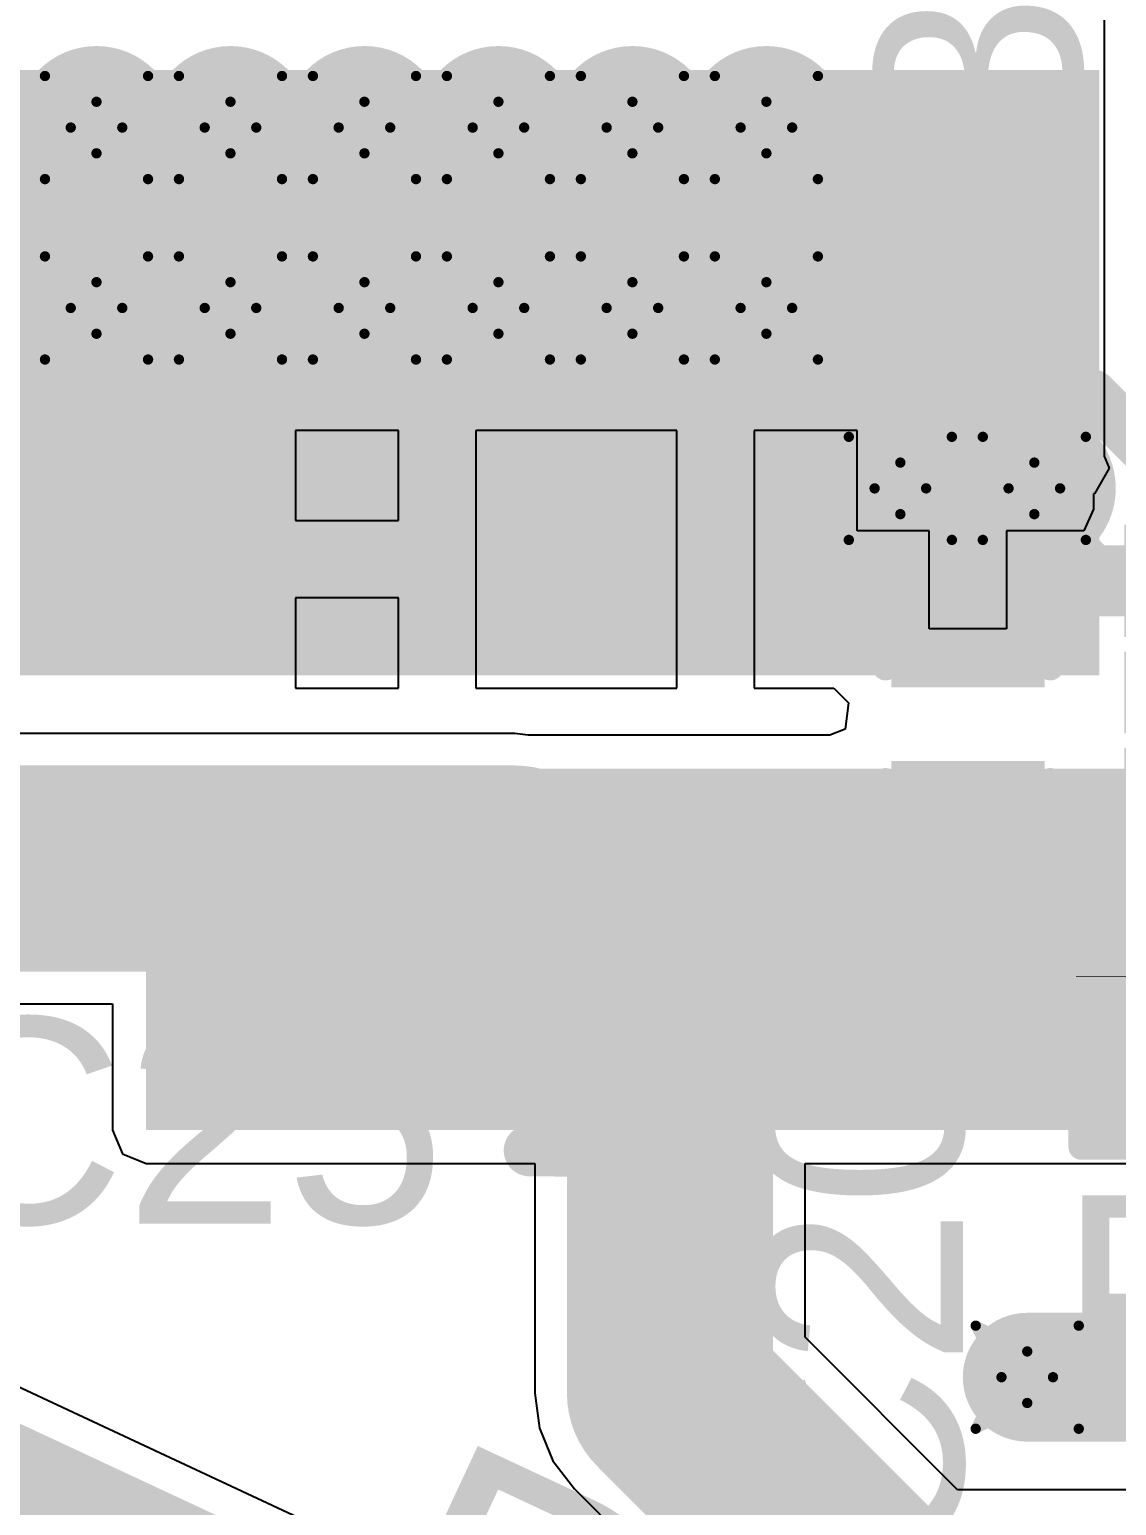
# Model space of a CAD drawing. Header units: millimetres. Extents: x -2 to 282, y -53 to 22.
# Drawn here: x 12.17 to 17.53, y -43.68 to -36.41 of the extents above; entities that cross this region are included whole.
import ezdxf

# ---------------------------------------------------------------- set-up
doc = ezdxf.new("R2010")
doc.units = ezdxf.units.MM
for name, color, linetype in [('BottomLayer', 5, 'Continuous'), ('BottomSolder', 6, 'Continuous'), ('DrillDrawing', 1, 'Continuous'), ('Mechanical1', 6, 'Continuous'), ('Mechanical2', 216, 'Continuous'), ('TopLayer', 1, 'Continuous'), ('TopOverlay', 2, 'Continuous'), ('TopPaste', 8, 'Continuous'), ('TopSolder', 216, 'Continuous'), ('ViaHoleLayer', 16, 'Continuous')]:
    doc.layers.add(name, color=color, linetype=linetype)
doc.styles.add('Arial', font='', dxfattribs={"height": 0.2})
doc.styles.get('Arial').set_extended_font_data('Arial')

# ---------------------------------------------------------------- blocks, each defined once
blk = doc.blocks.new('7_VQFN_HR__2_2__27')
at = {"layer": 'TopLayer'}
for points in [[(0.575, 0.875), (1.025, 0.875), (1.025, 0.625), (0.575, 0.625)], [(-1.375, 0.725), (-0.225, 0.725), (-0.225, 0.375), (-1.375, 0.375)], [(0.575, 0.375), (1.025, 0.375), (1.025, 0.125), (0.575, 0.125)], [(-1.375, 0.1), (0.075, 0.1), (0.075, -0.1), (-1.375, -0.1)], [(0.575, -0.125), (1.025, -0.125), (1.025, -0.375), (0.575, -0.375)], [(-1.375, -0.375), (-0.225, -0.375), (-0.225, -0.725), (-1.375, -0.725)], [(0.575, -0.625), (1.025, -0.625), (1.025, -0.875), (0.575, -0.875)]]:
    blk.add_hatch(color=1, dxfattribs=at).paths.add_polyline_path(points)
at = {"layer": 'TopPaste'}
for points in [[(0.575, 0.875), (1.025, 0.875), (1.025, 0.625), (0.575, 0.625)], [(-1.375, 0.725), (-0.225, 0.725), (-0.225, 0.375), (-1.375, 0.375)], [(0.575, 0.375), (1.025, 0.375), (1.025, 0.125), (0.575, 0.125)], [(-1.375, 0.1), (0.075, 0.1), (0.075, -0.1), (-1.375, -0.1)], [(0.575, -0.125), (1.025, -0.125), (1.025, -0.375), (0.575, -0.375)], [(-1.375, -0.375), (-0.225, -0.375), (-0.225, -0.725), (-1.375, -0.725)], [(0.575, -0.625), (1.025, -0.625), (1.025, -0.875), (0.575, -0.875)]]:
    blk.add_hatch(color=8, dxfattribs=at).paths.add_polyline_path(points)
at = {"layer": 'TopSolder'}
for points in [[(0.4734, 0.9766), (1.1266, 0.9766), (1.1266, 0.5234), (0.4734, 0.5234)], [(-1.4766, 0.8266), (-0.1234, 0.8266), (-0.1234, 0.2734), (-1.4766, 0.2734)], [(0.4734, 0.4766), (1.1266, 0.4766), (1.1266, 0.0234), (0.4734, 0.0234)], [(-1.4766, 0.2016), (0.1766, 0.2016), (0.1766, -0.2016), (-1.4766, -0.2016)], [(0.4734, -0.0234), (1.1266, -0.0234), (1.1266, -0.4766), (0.4734, -0.4766)], [(-1.4766, -0.2734), (-0.1234, -0.2734), (-0.1234, -0.8266), (-1.4766, -0.8266)], [(0.4734, -0.5234), (1.1266, -0.5234), (1.1266, -0.9766), (0.4734, -0.9766)]]:
    blk.add_hatch(color=216, dxfattribs=at).paths.add_polyline_path(points)
at = {"layer": 'TopOverlay', "const_width": 0.127}
for points in [[(-1.1684, 1.0668), (0.762, 1.0668)], [(-1.651, 0.7112), (-1.524, 0.5842)], [(-1.651, 0.4572), (-1.651, 0.7112)], [(-1.651, 0.4572), (-1.524, 0.5842)], [(-1.1684, -1.0668), (0.762, -1.0668)]]:
    blk.add_lwpolyline(points, dxfattribs=at)
at = {"layer": 'TopOverlay', "const_width": 0.0635}
for points in [[(-1.2002, 1.0668, 1), (-1.1366, 1.0668, 1)], [(0.7302, 1.0668, 1), (0.7937, 1.0668, 1)], [(-1.6827, 0.7112, 1), (-1.6193, 0.7112, 1)], [(-1.6827, 0.7112, 1), (-1.6193, 0.7112, 1)], [(-1.5557, 0.5842, 1), (-1.4923, 0.5842, 1)], [(-1.5557, 0.5842, 1), (-1.4923, 0.5842, 1)], [(-1.6827, 0.4572, 1), (-1.6193, 0.4572, 1)], [(-1.6827, 0.4572, 1), (-1.6193, 0.4572, 1)], [(-1.2002, -1.0668, 1), (-1.1366, -1.0668, 1)], [(0.7302, -1.0668, 1), (0.7937, -1.0668, 1)]]:
    blk.add_lwpolyline(points, format="xyb", close=True, dxfattribs=at)
blk = doc.blocks.new('C___0603_30')
at = {"layer": 'TopLayer'}
for points in [[(-0.381, 0.4445), (-0.381, -0.4445), (-1.143, -0.4445), (-1.143, 0.4445)], [(1.143, 0.4445), (1.143, -0.4445), (0.381, -0.4445), (0.381, 0.4445)]]:
    blk.add_hatch(color=1, dxfattribs=at).paths.add_polyline_path(points)
at = {"layer": 'TopPaste'}
for points in [[(-0.381, 0.4445), (-0.381, -0.4445), (-1.143, -0.4445), (-1.143, 0.4445)], [(1.143, 0.4445), (1.143, -0.4445), (0.381, -0.4445), (0.381, 0.4445)]]:
    blk.add_hatch(color=8, dxfattribs=at).paths.add_polyline_path(points)
at = {"layer": 'TopSolder'}
for points in [[(-0.321, 0.5045), (-0.321, -0.5045), (-1.203, -0.5045), (-1.203, 0.5045)], [(1.203, 0.5045), (1.203, -0.5045), (0.321, -0.5045), (0.321, 0.5045)]]:
    blk.add_hatch(color=216, dxfattribs=at).paths.add_polyline_path(points)
at = {"layer": 'TopOverlay', "const_width": 0.127}
for points in [[(-1.2446, -0.5334), (-1.2446, 0.5334)], [(-0.4572, 0.5334), (-1.2446, 0.5334)], [(1.2446, 0.5334), (0.4572, 0.5334)], [(1.2446, -0.5334), (1.2446, 0.5334)], [(-0.4572, -0.5334), (-1.2446, -0.5334)], [(1.2446, -0.5334), (0.4572, -0.5334)]]:
    blk.add_lwpolyline(points, dxfattribs=at)
at = {"layer": 'TopOverlay', "const_width": 0.0635}
for points in [[(-1.2764, 0.5334, 1), (-1.2128, 0.5334, 1)], [(-1.2764, 0.5334, 1), (-1.2128, 0.5334, 1)], [(-0.4889, 0.5334, 1), (-0.4254, 0.5334, 1)], [(0.4254, 0.5334, 1), (0.4889, 0.5334, 1)], [(1.2128, 0.5334, 1), (1.2764, 0.5334, 1)], [(1.2128, 0.5334, 1), (1.2764, 0.5334, 1)], [(-1.2764, -0.5334, 1), (-1.2128, -0.5334, 1)], [(-1.2764, -0.5334, 1), (-1.2128, -0.5334, 1)], [(-0.4889, -0.5334, 1), (-0.4254, -0.5334, 1)], [(0.4254, -0.5334, 1), (0.4889, -0.5334, 1)], [(1.2128, -0.5334, 1), (1.2764, -0.5334, 1)], [(1.2128, -0.5334, 1), (1.2764, -0.5334, 1)]]:
    blk.add_lwpolyline(points, format="xyb", close=True, dxfattribs=at)
blk = doc.blocks.new('C___0603_31')
at = {"layer": 'TopLayer'}
for points in [[(-0.381, 0.4445), (-0.381, -0.4445), (-1.143, -0.4445), (-1.143, 0.4445)], [(1.143, 0.4445), (1.143, -0.4445), (0.381, -0.4445), (0.381, 0.4445)]]:
    blk.add_hatch(color=1, dxfattribs=at).paths.add_polyline_path(points)
at = {"layer": 'TopPaste'}
for points in [[(-0.381, 0.4445), (-0.381, -0.4445), (-1.143, -0.4445), (-1.143, 0.4445)], [(1.143, 0.4445), (1.143, -0.4445), (0.381, -0.4445), (0.381, 0.4445)]]:
    blk.add_hatch(color=8, dxfattribs=at).paths.add_polyline_path(points)
at = {"layer": 'TopSolder'}
for points in [[(-0.321, 0.5045), (-0.321, -0.5045), (-1.203, -0.5045), (-1.203, 0.5045)], [(1.203, 0.5045), (1.203, -0.5045), (0.321, -0.5045), (0.321, 0.5045)]]:
    blk.add_hatch(color=216, dxfattribs=at).paths.add_polyline_path(points)
at = {"layer": 'TopOverlay', "const_width": 0.127}
for points in [[(-1.2446, -0.5334), (-1.2446, 0.5334)], [(-0.4572, 0.5334), (-1.2446, 0.5334)], [(1.2446, 0.5334), (0.4572, 0.5334)], [(1.2446, -0.5334), (1.2446, 0.5334)], [(-0.4572, -0.5334), (-1.2446, -0.5334)], [(1.2446, -0.5334), (0.4572, -0.5334)]]:
    blk.add_lwpolyline(points, dxfattribs=at)
at = {"layer": 'TopOverlay', "const_width": 0.0635}
for points in [[(-1.2764, 0.5334, 1), (-1.2128, 0.5334, 1)], [(-1.2764, 0.5334, 1), (-1.2128, 0.5334, 1)], [(-0.4889, 0.5334, 1), (-0.4254, 0.5334, 1)], [(0.4254, 0.5334, 1), (0.4889, 0.5334, 1)], [(1.2128, 0.5334, 1), (1.2764, 0.5334, 1)], [(1.2128, 0.5334, 1), (1.2764, 0.5334, 1)], [(-1.2764, -0.5334, 1), (-1.2128, -0.5334, 1)], [(-1.2764, -0.5334, 1), (-1.2128, -0.5334, 1)], [(-0.4889, -0.5334, 1), (-0.4254, -0.5334, 1)], [(0.4254, -0.5334, 1), (0.4889, -0.5334, 1)], [(1.2128, -0.5334, 1), (1.2764, -0.5334, 1)], [(1.2128, -0.5334, 1), (1.2764, -0.5334, 1)]]:
    blk.add_lwpolyline(points, format="xyb", close=True, dxfattribs=at)
blk = doc.blocks.new('R___0402_69')
at = {"layer": 'TopLayer'}
for points in [[(-0.6985, -0.3175), (-0.6985, 0.3175), (-0.2413, 0.3175), (-0.2413, -0.3175)], [(0.2413, -0.3175), (0.2413, 0.3175), (0.6985, 0.3175), (0.6985, -0.3175)]]:
    blk.add_hatch(color=1, dxfattribs=at).paths.add_polyline_path(points)
at = {"layer": 'TopPaste'}
for points in [[(-0.6985, -0.3175), (-0.6985, 0.3175), (-0.2413, 0.3175), (-0.2413, -0.3175)], [(0.2413, -0.3175), (0.2413, 0.3175), (0.6985, 0.3175), (0.6985, -0.3175)]]:
    blk.add_hatch(color=8, dxfattribs=at).paths.add_polyline_path(points)
at = {"layer": 'TopSolder'}
for points in [[(-0.7535, -0.3725), (-0.7535, 0.3725), (-0.1863, 0.3725), (-0.1863, -0.3725)], [(0.1863, -0.3725), (0.1863, 0.3725), (0.7535, 0.3725), (0.7535, -0.3725)]]:
    blk.add_hatch(color=216, dxfattribs=at).paths.add_polyline_path(points)
at = {"layer": 'TopOverlay'}
for points, const_width in [([(0.7874, 0.4064), (-0.7874, 0.4064)], 0.127), ([(-0.7874, 0.4064), (-0.7874, -0.4064)], 0.127), ([(0.7874, 0.4064), (0.7874, -0.4064)], 0.127), ([(0.7874, -0.4064), (-0.7874, -0.4064)], 0.127), ([(0.8128, -0.4318), (-0.8128, -0.4318)], 0.00323)]:
    blk.add_lwpolyline(points, dxfattribs=dict(at, const_width=const_width))
for points, const_width in [([(-0.8191, 0.4064, 1), (-0.7556, 0.4064, 1)], 0.0635), ([(-0.8191, 0.4064, 1), (-0.7556, 0.4064, 1)], 0.0635), ([(0.7556, 0.4064, 1), (0.8191, 0.4064, 1)], 0.0635), ([(0.7556, 0.4064, 1), (0.8191, 0.4064, 1)], 0.0635), ([(-0.8191, -0.4064, 1), (-0.7556, -0.4064, 1)], 0.0635), ([(-0.8191, -0.4064, 1), (-0.7556, -0.4064, 1)], 0.0635), ([(0.7556, -0.4064, 1), (0.8191, -0.4064, 1)], 0.0635), ([(0.7556, -0.4064, 1), (0.8191, -0.4064, 1)], 0.0635), ([(-0.8136, -0.4318, 1), (-0.812, -0.4318, 1)], 0.00161), ([(0.812, -0.4318, 1), (0.8136, -0.4318, 1)], 0.00161)]:
    blk.add_lwpolyline(points, format="xyb", close=True, dxfattribs=dict(at, const_width=const_width))
blk = doc.blocks.new('C___0402_101')
at = {"layer": 'TopLayer'}
for points in [[(-0.6985, -0.3175), (-0.6985, 0.3175), (-0.2413, 0.3175), (-0.2413, -0.3175)], [(0.2413, -0.3175), (0.2413, 0.3175), (0.6985, 0.3175), (0.6985, -0.3175)]]:
    blk.add_hatch(color=1, dxfattribs=at).paths.add_polyline_path(points)
at = {"layer": 'TopPaste'}
for points in [[(-0.6985, -0.3175), (-0.6985, 0.3175), (-0.2413, 0.3175), (-0.2413, -0.3175)], [(0.2413, -0.3175), (0.2413, 0.3175), (0.6985, 0.3175), (0.6985, -0.3175)]]:
    blk.add_hatch(color=8, dxfattribs=at).paths.add_polyline_path(points)
at = {"layer": 'TopSolder'}
for points in [[(-0.7585, -0.3775), (-0.7585, 0.3775), (-0.1813, 0.3775), (-0.1813, -0.3775)], [(0.1813, -0.3775), (0.1813, 0.3775), (0.7585, 0.3775), (0.7585, -0.3775)]]:
    blk.add_hatch(color=216, dxfattribs=at).paths.add_polyline_path(points)
at = {"layer": 'TopOverlay', "const_width": 0.127}
for points in [[(-0.7874, -0.4064), (-0.7874, 0.4064)], [(-0.2794, 0.4064), (-0.7874, 0.4064)], [(0.7874, 0.4064), (0.2794, 0.4064)], [(0.7874, -0.4064), (0.7874, 0.4064)], [(-0.2794, -0.4064), (-0.7874, -0.4064)], [(0.7874, -0.4064), (0.2794, -0.4064)]]:
    blk.add_lwpolyline(points, dxfattribs=at)
at = {"layer": 'TopOverlay', "const_width": 0.0635}
for points in [[(-0.8191, 0.4064, 1), (-0.7556, 0.4064, 1)], [(-0.8191, 0.4064, 1), (-0.7556, 0.4064, 1)], [(-0.3111, 0.4064, 1), (-0.2477, 0.4064, 1)], [(0.2477, 0.4064, 1), (0.3111, 0.4064, 1)], [(0.7556, 0.4064, 1), (0.8191, 0.4064, 1)], [(0.7556, 0.4064, 1), (0.8191, 0.4064, 1)], [(-0.8191, -0.4064, 1), (-0.7556, -0.4064, 1)], [(-0.8191, -0.4064, 1), (-0.7556, -0.4064, 1)], [(-0.3111, -0.4064, 1), (-0.2477, -0.4064, 1)], [(0.2477, -0.4064, 1), (0.3111, -0.4064, 1)], [(0.7556, -0.4064, 1), (0.8191, -0.4064, 1)], [(0.7556, -0.4064, 1), (0.8191, -0.4064, 1)]]:
    blk.add_lwpolyline(points, format="xyb", close=True, dxfattribs=at)

msp = doc.modelspace()

# ---------------------------------------------------------------- hatches: boundary and pattern name
at = {"layer": 'BottomLayer'}
h = msp.add_hatch(color=5, dxfattribs=at)
edge = h.paths.add_edge_path()
edge.add_arc((12.5008, -36.8883), 0.3, 0, 360)
h = msp.add_hatch(color=5, dxfattribs=at)
edge = h.paths.add_edge_path()
edge.add_arc((13.1612, -36.8883), 0.3, 0, 360)
h = msp.add_hatch(color=5, dxfattribs=at)
edge = h.paths.add_edge_path()
edge.add_arc((13.8216, -36.8883), 0.3, 0, 360)
h = msp.add_hatch(color=5, dxfattribs=at)
edge = h.paths.add_edge_path()
edge.add_arc((14.482, -36.8883), 0.3, 0, 360)
h = msp.add_hatch(color=5, dxfattribs=at)
edge = h.paths.add_edge_path()
edge.add_arc((15.1424, -36.8883), 0.3, 0, 360)
h = msp.add_hatch(color=5, dxfattribs=at)
edge = h.paths.add_edge_path()
edge.add_arc((15.8028, -36.8883), 0.3, 0, 360)
h = msp.add_hatch(color=5, dxfattribs=at)
edge = h.paths.add_edge_path()
edge.add_arc((12.5008, -37.7773), 0.3, 0, 360)
h = msp.add_hatch(color=5, dxfattribs=at)
edge = h.paths.add_edge_path()
edge.add_arc((13.1612, -37.7773), 0.3, 0, 360)
h = msp.add_hatch(color=5, dxfattribs=at)
edge = h.paths.add_edge_path()
edge.add_arc((13.8216, -37.7773), 0.3, 0, 360)
h = msp.add_hatch(color=5, dxfattribs=at)
edge = h.paths.add_edge_path()
edge.add_arc((14.482, -37.7773), 0.3, 0, 360)
h = msp.add_hatch(color=5, dxfattribs=at)
edge = h.paths.add_edge_path()
edge.add_arc((15.1424, -37.7773), 0.3, 0, 360)
h = msp.add_hatch(color=5, dxfattribs=at)
edge = h.paths.add_edge_path()
edge.add_arc((15.8028, -37.7773), 0.3, 0, 360)
h = msp.add_hatch(color=5, dxfattribs=at)
edge = h.paths.add_edge_path()
edge.add_arc((16.4632, -38.6663), 0.3, 0, 360)
h = msp.add_hatch(color=5, dxfattribs=at)
edge = h.paths.add_edge_path()
edge.add_arc((17.1236, -38.6663), 0.3, 0, 360)
h = msp.add_hatch(color=5, dxfattribs=at)
edge = h.paths.add_edge_path()
edge.add_arc((17.0886, -43.0459), 0.3, 0, 360)
at = {"layer": 'BottomSolder'}
h = msp.add_hatch(color=6, dxfattribs=at)
edge = h.paths.add_edge_path()
edge.add_arc((11.8404, -36.8883), 0.4016, 0, 360)
h = msp.add_hatch(color=6, dxfattribs=at)
edge = h.paths.add_edge_path()
edge.add_arc((12.5008, -36.8883), 0.4016, 0, 360)
h = msp.add_hatch(color=6, dxfattribs=at)
edge = h.paths.add_edge_path()
edge.add_arc((13.1612, -36.8883), 0.4016, 0, 360)
h = msp.add_hatch(color=6, dxfattribs=at)
edge = h.paths.add_edge_path()
edge.add_arc((13.8216, -36.8883), 0.4016, 0, 360)
h = msp.add_hatch(color=6, dxfattribs=at)
edge = h.paths.add_edge_path()
edge.add_arc((14.482, -36.8883), 0.4016, 0, 360)
h = msp.add_hatch(color=6, dxfattribs=at)
edge = h.paths.add_edge_path()
edge.add_arc((15.1424, -36.8883), 0.4016, 0, 360)
h = msp.add_hatch(color=6, dxfattribs=at)
edge = h.paths.add_edge_path()
edge.add_arc((15.8028, -36.8883), 0.4016, 0, 360)
h = msp.add_hatch(color=6, dxfattribs=at)
edge = h.paths.add_edge_path()
edge.add_arc((11.8404, -37.7773), 0.4016, 0, 360)
h = msp.add_hatch(color=6, dxfattribs=at)
edge = h.paths.add_edge_path()
edge.add_arc((12.5008, -37.7773), 0.4016, 0, 360)
h = msp.add_hatch(color=6, dxfattribs=at)
edge = h.paths.add_edge_path()
edge.add_arc((13.1612, -37.7773), 0.4016, 0, 360)
h = msp.add_hatch(color=6, dxfattribs=at)
edge = h.paths.add_edge_path()
edge.add_arc((13.8216, -37.7773), 0.4016, 0, 360)
h = msp.add_hatch(color=6, dxfattribs=at)
edge = h.paths.add_edge_path()
edge.add_arc((14.482, -37.7773), 0.4016, 0, 360)
h = msp.add_hatch(color=6, dxfattribs=at)
edge = h.paths.add_edge_path()
edge.add_arc((15.1424, -37.7773), 0.4016, 0, 360)
h = msp.add_hatch(color=6, dxfattribs=at)
edge = h.paths.add_edge_path()
edge.add_arc((15.8028, -37.7773), 0.4016, 0, 360)
h = msp.add_hatch(color=6, dxfattribs=at)
edge = h.paths.add_edge_path()
edge.add_arc((16.4632, -38.6663), 0.4016, 0, 360)
h = msp.add_hatch(color=6, dxfattribs=at)
edge = h.paths.add_edge_path()
edge.add_arc((17.1236, -38.6663), 0.4016, 0, 360)
at = {"layer": 'TopLayer'}
for points in [[(10.7513, -39.5871), (17.4442, -39.5871), (17.4442, -36.6051), (10.7513, -36.6051)], [(13.304, -39.297), (18.8195, -39.297), (18.8195, -38.947), (13.304, -38.947)], [(12.7452, -40.5396), (18.8195, -40.5396), (18.8195, -40.047), (12.7452, -40.047)], [(12.7452, -41.8284), (17.9014, -41.8284), (17.9014, -40.047), (12.7452, -40.047)]]:
    msp.add_hatch(color=1, dxfattribs=at).paths.add_polyline_path(points)
h = msp.add_hatch(color=1, dxfattribs=at)
edge = h.paths.add_edge_path()
edge.add_arc((12.5008, -36.8883), 0.3, 0, 360)
h = msp.add_hatch(color=1, dxfattribs=at)
edge = h.paths.add_edge_path()
edge.add_arc((13.1612, -36.8883), 0.3, 0, 360)
h = msp.add_hatch(color=1, dxfattribs=at)
edge = h.paths.add_edge_path()
edge.add_arc((13.8216, -36.8883), 0.3, 0, 360)
h = msp.add_hatch(color=1, dxfattribs=at)
edge = h.paths.add_edge_path()
edge.add_arc((14.482, -36.8883), 0.3, 0, 360)
h = msp.add_hatch(color=1, dxfattribs=at)
edge = h.paths.add_edge_path()
edge.add_arc((15.1424, -36.8883), 0.3, 0, 360)
h = msp.add_hatch(color=1, dxfattribs=at)
edge = h.paths.add_edge_path()
edge.add_arc((15.8028, -36.8883), 0.3, 0, 360)
h = msp.add_hatch(color=1, dxfattribs=at)
edge = h.paths.add_edge_path()
edge.add_arc((12.5008, -37.7773), 0.3, 0, 360)
h = msp.add_hatch(color=1, dxfattribs=at)
edge = h.paths.add_edge_path()
edge.add_arc((13.1612, -37.7773), 0.3, 0, 360)
h = msp.add_hatch(color=1, dxfattribs=at)
edge = h.paths.add_edge_path()
edge.add_arc((13.8216, -37.7773), 0.3, 0, 360)
h = msp.add_hatch(color=1, dxfattribs=at)
edge = h.paths.add_edge_path()
edge.add_arc((14.482, -37.7773), 0.3, 0, 360)
h = msp.add_hatch(color=1, dxfattribs=at)
edge = h.paths.add_edge_path()
edge.add_arc((15.1424, -37.7773), 0.3, 0, 360)
h = msp.add_hatch(color=1, dxfattribs=at)
edge = h.paths.add_edge_path()
edge.add_arc((15.8028, -37.7773), 0.3, 0, 360)
h = msp.add_hatch(color=1, dxfattribs=at)
edge = h.paths.add_edge_path()
edge.add_arc((16.4632, -38.6663), 0.3, 0, 360)
h = msp.add_hatch(color=1, dxfattribs=at)
edge = h.paths.add_edge_path()
edge.add_arc((17.1236, -38.6663), 0.3, 0, 360)
h = msp.add_hatch(color=1, dxfattribs=at)
edge = h.paths.add_edge_path()
edge.add_arc((17.0886, -43.0459), 0.3, 0, 360)
at = {"layer": 'TopSolder'}
h = msp.add_hatch(color=216, dxfattribs=at)
edge = h.paths.add_edge_path()
edge.add_arc((11.8404, -36.8883), 0.4016, 0, 360)
h = msp.add_hatch(color=216, dxfattribs=at)
edge = h.paths.add_edge_path()
edge.add_arc((12.5008, -36.8883), 0.4016, 0, 360)
h = msp.add_hatch(color=216, dxfattribs=at)
edge = h.paths.add_edge_path()
edge.add_arc((13.1612, -36.8883), 0.4016, 0, 360)
h = msp.add_hatch(color=216, dxfattribs=at)
edge = h.paths.add_edge_path()
edge.add_arc((13.8216, -36.8883), 0.4016, 0, 360)
h = msp.add_hatch(color=216, dxfattribs=at)
edge = h.paths.add_edge_path()
edge.add_arc((14.482, -36.8883), 0.4016, 0, 360)
h = msp.add_hatch(color=216, dxfattribs=at)
edge = h.paths.add_edge_path()
edge.add_arc((15.1424, -36.8883), 0.4016, 0, 360)
h = msp.add_hatch(color=216, dxfattribs=at)
edge = h.paths.add_edge_path()
edge.add_arc((15.8028, -36.8883), 0.4016, 0, 360)
h = msp.add_hatch(color=216, dxfattribs=at)
edge = h.paths.add_edge_path()
edge.add_arc((11.8404, -37.7773), 0.4016, 0, 360)
h = msp.add_hatch(color=216, dxfattribs=at)
edge = h.paths.add_edge_path()
edge.add_arc((12.5008, -37.7773), 0.4016, 0, 360)
h = msp.add_hatch(color=216, dxfattribs=at)
edge = h.paths.add_edge_path()
edge.add_arc((13.1612, -37.7773), 0.4016, 0, 360)
h = msp.add_hatch(color=216, dxfattribs=at)
edge = h.paths.add_edge_path()
edge.add_arc((13.8216, -37.7773), 0.4016, 0, 360)
h = msp.add_hatch(color=216, dxfattribs=at)
edge = h.paths.add_edge_path()
edge.add_arc((14.482, -37.7773), 0.4016, 0, 360)
h = msp.add_hatch(color=216, dxfattribs=at)
edge = h.paths.add_edge_path()
edge.add_arc((15.1424, -37.7773), 0.4016, 0, 360)
h = msp.add_hatch(color=216, dxfattribs=at)
edge = h.paths.add_edge_path()
edge.add_arc((15.8028, -37.7773), 0.4016, 0, 360)
h = msp.add_hatch(color=216, dxfattribs=at)
edge = h.paths.add_edge_path()
edge.add_arc((16.4632, -38.6663), 0.4016, 0, 360)
h = msp.add_hatch(color=216, dxfattribs=at)
edge = h.paths.add_edge_path()
edge.add_arc((17.1236, -38.6663), 0.4016, 0, 360)
at = {"layer": 'ViaHoleLayer'}
h = msp.add_hatch(color=16, dxfattribs=at)
edge = h.paths.add_edge_path()
edge.add_arc((12.5008, -36.8883), 0.15, 0, 360)
h = msp.add_hatch(color=16, dxfattribs=at)
edge = h.paths.add_edge_path()
edge.add_arc((13.1612, -36.8883), 0.15, 0, 360)
h = msp.add_hatch(color=16, dxfattribs=at)
edge = h.paths.add_edge_path()
edge.add_arc((13.8216, -36.8883), 0.15, 0, 360)
h = msp.add_hatch(color=16, dxfattribs=at)
edge = h.paths.add_edge_path()
edge.add_arc((14.482, -36.8883), 0.15, 0, 360)
h = msp.add_hatch(color=16, dxfattribs=at)
edge = h.paths.add_edge_path()
edge.add_arc((15.1424, -36.8883), 0.15, 0, 360)
h = msp.add_hatch(color=16, dxfattribs=at)
edge = h.paths.add_edge_path()
edge.add_arc((15.8028, -36.8883), 0.15, 0, 360)
h = msp.add_hatch(color=16, dxfattribs=at)
edge = h.paths.add_edge_path()
edge.add_arc((12.5008, -37.7773), 0.15, 0, 360)
h = msp.add_hatch(color=16, dxfattribs=at)
edge = h.paths.add_edge_path()
edge.add_arc((13.1612, -37.7773), 0.15, 0, 360)
h = msp.add_hatch(color=16, dxfattribs=at)
edge = h.paths.add_edge_path()
edge.add_arc((13.8216, -37.7773), 0.15, 0, 360)
h = msp.add_hatch(color=16, dxfattribs=at)
edge = h.paths.add_edge_path()
edge.add_arc((14.482, -37.7773), 0.15, 0, 360)
h = msp.add_hatch(color=16, dxfattribs=at)
edge = h.paths.add_edge_path()
edge.add_arc((15.1424, -37.7773), 0.15, 0, 360)
h = msp.add_hatch(color=16, dxfattribs=at)
edge = h.paths.add_edge_path()
edge.add_arc((15.8028, -37.7773), 0.15, 0, 360)
h = msp.add_hatch(color=16, dxfattribs=at)
edge = h.paths.add_edge_path()
edge.add_arc((16.4632, -38.6663), 0.15, 0, 360)
h = msp.add_hatch(color=16, dxfattribs=at)
edge = h.paths.add_edge_path()
edge.add_arc((17.1236, -38.6663), 0.15, 0, 360)
h = msp.add_hatch(color=16, dxfattribs=at)
edge = h.paths.add_edge_path()
edge.add_arc((17.0886, -43.0459), 0.15, 0, 360)

# ---------------------------------------------------------------- linework, layer by layer
at = {"layer": 'DrillDrawing', "const_width": 0.0508}
for points in [[(12.2468, -36.6343), (12.5008, -36.7613)], [(12.2468, -36.6343), (12.3738, -36.8883)], [(12.5008, -36.7613), (12.7548, -36.6343)], [(12.6278, -36.8883), (12.7548, -36.6343)], [(12.9072, -36.6343), (13.1612, -36.7613)], [(12.9072, -36.6343), (13.0342, -36.8883)], [(13.1612, -36.7613), (13.4152, -36.6343)], [(13.2882, -36.8883), (13.4152, -36.6343)], [(13.5676, -36.6343), (13.8216, -36.7613)], [(13.5676, -36.6343), (13.6946, -36.8883)], [(13.8216, -36.7613), (14.0756, -36.6343)], [(13.9486, -36.8883), (14.0756, -36.6343)], [(14.228, -36.6343), (14.482, -36.7613)], [(14.228, -36.6343), (14.355, -36.8883)], [(14.482, -36.7613), (14.736, -36.6343)], [(14.609, -36.8883), (14.736, -36.6343)], [(14.8884, -36.6343), (15.1424, -36.7613)], [(14.8884, -36.6343), (15.0154, -36.8883)], [(15.1424, -36.7613), (15.3964, -36.6343)], [(15.2694, -36.8883), (15.3964, -36.6343)], [(15.5488, -36.6343), (15.8028, -36.7613)], [(15.5488, -36.6343), (15.6758, -36.8883)], [(15.8028, -36.7613), (16.0568, -36.6343)], [(15.9298, -36.8883), (16.0568, -36.6343)], [(12.2468, -37.1423), (12.3738, -36.8883)], [(12.6278, -36.8883), (12.7548, -37.1423)], [(12.9072, -37.1423), (13.0342, -36.8883)], [(13.2882, -36.8883), (13.4152, -37.1423)], [(13.5676, -37.1423), (13.6946, -36.8883)], [(13.9486, -36.8883), (14.0756, -37.1423)], [(14.228, -37.1423), (14.355, -36.8883)], [(14.609, -36.8883), (14.736, -37.1423)], [(14.8884, -37.1423), (15.0154, -36.8883)], [(15.2694, -36.8883), (15.3964, -37.1423)], [(15.5488, -37.1423), (15.6758, -36.8883)], [(15.9298, -36.8883), (16.0568, -37.1423)], [(12.2468, -37.1423), (12.5008, -37.0153)], [(12.5008, -37.0153), (12.7548, -37.1423)], [(12.9072, -37.1423), (13.1612, -37.0153)], [(13.1612, -37.0153), (13.4152, -37.1423)], [(13.5676, -37.1423), (13.8216, -37.0153)], [(13.8216, -37.0153), (14.0756, -37.1423)], [(14.228, -37.1423), (14.482, -37.0153)], [(14.482, -37.0153), (14.736, -37.1423)], [(14.8884, -37.1423), (15.1424, -37.0153)], [(15.1424, -37.0153), (15.3964, -37.1423)], [(15.5488, -37.1423), (15.8028, -37.0153)], [(15.8028, -37.0153), (16.0568, -37.1423)], [(12.2468, -37.5233), (12.5008, -37.6503)], [(12.2468, -37.5233), (12.3738, -37.7773)], [(12.5008, -37.6503), (12.7548, -37.5233)], [(12.6278, -37.7773), (12.7548, -37.5233)], [(12.9072, -37.5233), (13.1612, -37.6503)], [(12.9072, -37.5233), (13.0342, -37.7773)], [(13.1612, -37.6503), (13.4152, -37.5233)], [(13.2882, -37.7773), (13.4152, -37.5233)], [(13.5676, -37.5233), (13.8216, -37.6503)], [(13.5676, -37.5233), (13.6946, -37.7773)], [(13.8216, -37.6503), (14.0756, -37.5233)], [(13.9486, -37.7773), (14.0756, -37.5233)], [(14.228, -37.5233), (14.482, -37.6503)], [(14.228, -37.5233), (14.355, -37.7773)], [(14.482, -37.6503), (14.736, -37.5233)], [(14.609, -37.7773), (14.736, -37.5233)], [(14.8884, -37.5233), (15.1424, -37.6503)], [(14.8884, -37.5233), (15.0154, -37.7773)], [(15.1424, -37.6503), (15.3964, -37.5233)], [(15.2694, -37.7773), (15.3964, -37.5233)], [(15.5488, -37.5233), (15.8028, -37.6503)], [(15.5488, -37.5233), (15.6758, -37.7773)], [(15.8028, -37.6503), (16.0568, -37.5233)], [(15.9298, -37.7773), (16.0568, -37.5233)], [(12.2468, -38.0313), (12.3738, -37.7773)], [(12.6278, -37.7773), (12.7548, -38.0313)], [(12.9072, -38.0313), (13.0342, -37.7773)], [(13.2882, -37.7773), (13.4152, -38.0313)], [(13.5676, -38.0313), (13.6946, -37.7773)], [(13.9486, -37.7773), (14.0756, -38.0313)], [(14.228, -38.0313), (14.355, -37.7773)], [(14.609, -37.7773), (14.736, -38.0313)], [(14.8884, -38.0313), (15.0154, -37.7773)], [(15.2694, -37.7773), (15.3964, -38.0313)], [(15.5488, -38.0313), (15.6758, -37.7773)], [(15.9298, -37.7773), (16.0568, -38.0313)], [(12.2468, -38.0313), (12.5008, -37.9043)], [(12.5008, -37.9043), (12.7548, -38.0313)], [(12.9072, -38.0313), (13.1612, -37.9043)], [(13.1612, -37.9043), (13.4152, -38.0313)], [(13.5676, -38.0313), (13.8216, -37.9043)], [(13.8216, -37.9043), (14.0756, -38.0313)], [(14.228, -38.0313), (14.482, -37.9043)], [(14.482, -37.9043), (14.736, -38.0313)], [(14.8884, -38.0313), (15.1424, -37.9043)], [(15.1424, -37.9043), (15.3964, -38.0313)], [(15.5488, -38.0313), (15.8028, -37.9043)], [(15.8028, -37.9043), (16.0568, -38.0313)], [(16.2092, -38.4123), (16.4632, -38.5393)], [(16.2092, -38.4123), (16.3362, -38.6663)], [(16.4632, -38.5393), (16.7172, -38.4123)], [(16.5902, -38.6663), (16.7172, -38.4123)], [(16.8696, -38.4123), (17.1236, -38.5393)], [(16.8696, -38.4123), (16.9966, -38.6663)], [(17.1236, -38.5393), (17.3776, -38.4123)], [(17.2506, -38.6663), (17.3776, -38.4123)], [(16.2092, -38.9203), (16.3362, -38.6663)], [(16.5902, -38.6663), (16.7172, -38.9203)], [(16.8696, -38.9203), (16.9966, -38.6663)], [(17.2506, -38.6663), (17.3776, -38.9203)], [(16.2092, -38.9203), (16.4632, -38.7933)], [(16.4632, -38.7933), (16.7172, -38.9203)], [(16.8696, -38.9203), (17.1236, -38.7933)], [(17.1236, -38.7933), (17.3776, -38.9203)], [(16.8346, -42.7919), (17.0886, -42.9189)], [(16.8346, -42.7919), (16.9616, -43.0459)], [(17.0886, -42.9189), (17.3426, -42.7919)], [(17.2156, -43.0459), (17.3426, -42.7919)], [(16.8346, -43.2999), (16.9616, -43.0459)], [(17.2156, -43.0459), (17.3426, -43.2999)], [(16.8346, -43.2999), (17.0886, -43.1729)], [(17.0886, -43.1729), (17.3426, -43.2999)]]:
    msp.add_lwpolyline(points, dxfattribs=at)
at = {"layer": 'DrillDrawing', "const_width": 0.0254}
for points in [[(12.2341, -36.6343, 1), (12.2595, -36.6343, 1)], [(12.2341, -36.6343, 1), (12.2595, -36.6343, 1)], [(12.7421, -36.6343, 1), (12.7675, -36.6343, 1)], [(12.7421, -36.6343, 1), (12.7675, -36.6343, 1)], [(12.8945, -36.6343, 1), (12.9199, -36.6343, 1)], [(12.8945, -36.6343, 1), (12.9199, -36.6343, 1)], [(13.4025, -36.6343, 1), (13.4279, -36.6343, 1)], [(13.4025, -36.6343, 1), (13.4279, -36.6343, 1)], [(13.5549, -36.6343, 1), (13.5803, -36.6343, 1)], [(13.5549, -36.6343, 1), (13.5803, -36.6343, 1)], [(14.0629, -36.6343, 1), (14.0883, -36.6343, 1)], [(14.0629, -36.6343, 1), (14.0883, -36.6343, 1)], [(14.2153, -36.6343, 1), (14.2407, -36.6343, 1)], [(14.2153, -36.6343, 1), (14.2407, -36.6343, 1)], [(14.7233, -36.6343, 1), (14.7487, -36.6343, 1)], [(14.7233, -36.6343, 1), (14.7487, -36.6343, 1)], [(14.8757, -36.6343, 1), (14.9011, -36.6343, 1)], [(14.8757, -36.6343, 1), (14.9011, -36.6343, 1)], [(15.3837, -36.6343, 1), (15.4091, -36.6343, 1)], [(15.3837, -36.6343, 1), (15.4091, -36.6343, 1)], [(15.5361, -36.6343, 1), (15.5615, -36.6343, 1)], [(15.5361, -36.6343, 1), (15.5615, -36.6343, 1)], [(16.0441, -36.6343, 1), (16.0695, -36.6343, 1)], [(16.0441, -36.6343, 1), (16.0695, -36.6343, 1)], [(12.4881, -36.7613, 1), (12.5135, -36.7613, 1)], [(12.4881, -36.7613, 1), (12.5135, -36.7613, 1)], [(13.1485, -36.7613, 1), (13.1739, -36.7613, 1)], [(13.1485, -36.7613, 1), (13.1739, -36.7613, 1)], [(13.8089, -36.7613, 1), (13.8343, -36.7613, 1)], [(13.8089, -36.7613, 1), (13.8343, -36.7613, 1)], [(14.4693, -36.7613, 1), (14.4947, -36.7613, 1)], [(14.4693, -36.7613, 1), (14.4947, -36.7613, 1)], [(15.1297, -36.7613, 1), (15.1551, -36.7613, 1)], [(15.1297, -36.7613, 1), (15.1551, -36.7613, 1)], [(15.7901, -36.7613, 1), (15.8155, -36.7613, 1)], [(15.7901, -36.7613, 1), (15.8155, -36.7613, 1)], [(12.3611, -36.8883, 1), (12.3865, -36.8883, 1)], [(12.3611, -36.8883, 1), (12.3865, -36.8883, 1)], [(12.6151, -36.8883, 1), (12.6405, -36.8883, 1)], [(12.6151, -36.8883, 1), (12.6405, -36.8883, 1)], [(13.0215, -36.8883, 1), (13.0469, -36.8883, 1)], [(13.0215, -36.8883, 1), (13.0469, -36.8883, 1)], [(13.2755, -36.8883, 1), (13.3009, -36.8883, 1)], [(13.2755, -36.8883, 1), (13.3009, -36.8883, 1)], [(13.6819, -36.8883, 1), (13.7073, -36.8883, 1)], [(13.6819, -36.8883, 1), (13.7073, -36.8883, 1)], [(13.9359, -36.8883, 1), (13.9613, -36.8883, 1)], [(13.9359, -36.8883, 1), (13.9613, -36.8883, 1)], [(14.3423, -36.8883, 1), (14.3677, -36.8883, 1)], [(14.3423, -36.8883, 1), (14.3677, -36.8883, 1)], [(14.5963, -36.8883, 1), (14.6217, -36.8883, 1)], [(14.5963, -36.8883, 1), (14.6217, -36.8883, 1)], [(15.0027, -36.8883, 1), (15.0281, -36.8883, 1)], [(15.0027, -36.8883, 1), (15.0281, -36.8883, 1)], [(15.2567, -36.8883, 1), (15.2821, -36.8883, 1)], [(15.2567, -36.8883, 1), (15.2821, -36.8883, 1)], [(15.6631, -36.8883, 1), (15.6885, -36.8883, 1)], [(15.6631, -36.8883, 1), (15.6885, -36.8883, 1)], [(15.9171, -36.8883, 1), (15.9425, -36.8883, 1)], [(15.9171, -36.8883, 1), (15.9425, -36.8883, 1)], [(12.4881, -37.0153, 1), (12.5135, -37.0153, 1)], [(12.4881, -37.0153, 1), (12.5135, -37.0153, 1)], [(13.1485, -37.0153, 1), (13.1739, -37.0153, 1)], [(13.1485, -37.0153, 1), (13.1739, -37.0153, 1)], [(13.8089, -37.0153, 1), (13.8343, -37.0153, 1)], [(13.8089, -37.0153, 1), (13.8343, -37.0153, 1)], [(14.4693, -37.0153, 1), (14.4947, -37.0153, 1)], [(14.4693, -37.0153, 1), (14.4947, -37.0153, 1)], [(15.1297, -37.0153, 1), (15.1551, -37.0153, 1)], [(15.1297, -37.0153, 1), (15.1551, -37.0153, 1)], [(15.7901, -37.0153, 1), (15.8155, -37.0153, 1)], [(15.7901, -37.0153, 1), (15.8155, -37.0153, 1)], [(12.2341, -37.1423, 1), (12.2595, -37.1423, 1)], [(12.2341, -37.1423, 1), (12.2595, -37.1423, 1)], [(12.7421, -37.1423, 1), (12.7675, -37.1423, 1)], [(12.7421, -37.1423, 1), (12.7675, -37.1423, 1)], [(12.8945, -37.1423, 1), (12.9199, -37.1423, 1)], [(12.8945, -37.1423, 1), (12.9199, -37.1423, 1)], [(13.4025, -37.1423, 1), (13.4279, -37.1423, 1)], [(13.4025, -37.1423, 1), (13.4279, -37.1423, 1)], [(13.5549, -37.1423, 1), (13.5803, -37.1423, 1)], [(13.5549, -37.1423, 1), (13.5803, -37.1423, 1)], [(14.0629, -37.1423, 1), (14.0883, -37.1423, 1)], [(14.0629, -37.1423, 1), (14.0883, -37.1423, 1)], [(14.2153, -37.1423, 1), (14.2407, -37.1423, 1)], [(14.2153, -37.1423, 1), (14.2407, -37.1423, 1)], [(14.7233, -37.1423, 1), (14.7487, -37.1423, 1)], [(14.7233, -37.1423, 1), (14.7487, -37.1423, 1)], [(14.8757, -37.1423, 1), (14.9011, -37.1423, 1)], [(14.8757, -37.1423, 1), (14.9011, -37.1423, 1)], [(15.3837, -37.1423, 1), (15.4091, -37.1423, 1)], [(15.3837, -37.1423, 1), (15.4091, -37.1423, 1)], [(15.5361, -37.1423, 1), (15.5615, -37.1423, 1)], [(15.5361, -37.1423, 1), (15.5615, -37.1423, 1)], [(16.0441, -37.1423, 1), (16.0695, -37.1423, 1)], [(16.0441, -37.1423, 1), (16.0695, -37.1423, 1)], [(12.2341, -37.5233, 1), (12.2595, -37.5233, 1)], [(12.2341, -37.5233, 1), (12.2595, -37.5233, 1)], [(12.7421, -37.5233, 1), (12.7675, -37.5233, 1)], [(12.7421, -37.5233, 1), (12.7675, -37.5233, 1)], [(12.8945, -37.5233, 1), (12.9199, -37.5233, 1)], [(12.8945, -37.5233, 1), (12.9199, -37.5233, 1)], [(13.4025, -37.5233, 1), (13.4279, -37.5233, 1)], [(13.4025, -37.5233, 1), (13.4279, -37.5233, 1)], [(13.5549, -37.5233, 1), (13.5803, -37.5233, 1)], [(13.5549, -37.5233, 1), (13.5803, -37.5233, 1)], [(14.0629, -37.5233, 1), (14.0883, -37.5233, 1)], [(14.0629, -37.5233, 1), (14.0883, -37.5233, 1)], [(14.2153, -37.5233, 1), (14.2407, -37.5233, 1)], [(14.2153, -37.5233, 1), (14.2407, -37.5233, 1)], [(14.7233, -37.5233, 1), (14.7487, -37.5233, 1)], [(14.7233, -37.5233, 1), (14.7487, -37.5233, 1)], [(14.8757, -37.5233, 1), (14.9011, -37.5233, 1)], [(14.8757, -37.5233, 1), (14.9011, -37.5233, 1)], [(15.3837, -37.5233, 1), (15.4091, -37.5233, 1)], [(15.3837, -37.5233, 1), (15.4091, -37.5233, 1)], [(15.5361, -37.5233, 1), (15.5615, -37.5233, 1)], [(15.5361, -37.5233, 1), (15.5615, -37.5233, 1)], [(16.0441, -37.5233, 1), (16.0695, -37.5233, 1)], [(16.0441, -37.5233, 1), (16.0695, -37.5233, 1)], [(12.4881, -37.6503, 1), (12.5135, -37.6503, 1)], [(12.4881, -37.6503, 1), (12.5135, -37.6503, 1)], [(13.1485, -37.6503, 1), (13.1739, -37.6503, 1)], [(13.1485, -37.6503, 1), (13.1739, -37.6503, 1)], [(13.8089, -37.6503, 1), (13.8343, -37.6503, 1)], [(13.8089, -37.6503, 1), (13.8343, -37.6503, 1)], [(14.4693, -37.6503, 1), (14.4947, -37.6503, 1)], [(14.4693, -37.6503, 1), (14.4947, -37.6503, 1)], [(15.1297, -37.6503, 1), (15.1551, -37.6503, 1)], [(15.1297, -37.6503, 1), (15.1551, -37.6503, 1)], [(15.7901, -37.6503, 1), (15.8155, -37.6503, 1)], [(15.7901, -37.6503, 1), (15.8155, -37.6503, 1)], [(12.3611, -37.7773, 1), (12.3865, -37.7773, 1)], [(12.3611, -37.7773, 1), (12.3865, -37.7773, 1)], [(12.6151, -37.7773, 1), (12.6405, -37.7773, 1)], [(12.6151, -37.7773, 1), (12.6405, -37.7773, 1)], [(13.0215, -37.7773, 1), (13.0469, -37.7773, 1)], [(13.0215, -37.7773, 1), (13.0469, -37.7773, 1)], [(13.2755, -37.7773, 1), (13.3009, -37.7773, 1)], [(13.2755, -37.7773, 1), (13.3009, -37.7773, 1)], [(13.6819, -37.7773, 1), (13.7073, -37.7773, 1)], [(13.6819, -37.7773, 1), (13.7073, -37.7773, 1)], [(13.9359, -37.7773, 1), (13.9613, -37.7773, 1)], [(13.9359, -37.7773, 1), (13.9613, -37.7773, 1)], [(14.3423, -37.7773, 1), (14.3677, -37.7773, 1)], [(14.3423, -37.7773, 1), (14.3677, -37.7773, 1)], [(14.5963, -37.7773, 1), (14.6217, -37.7773, 1)], [(14.5963, -37.7773, 1), (14.6217, -37.7773, 1)], [(15.0027, -37.7773, 1), (15.0281, -37.7773, 1)], [(15.0027, -37.7773, 1), (15.0281, -37.7773, 1)], [(15.2567, -37.7773, 1), (15.2821, -37.7773, 1)], [(15.2567, -37.7773, 1), (15.2821, -37.7773, 1)], [(15.6631, -37.7773, 1), (15.6885, -37.7773, 1)], [(15.6631, -37.7773, 1), (15.6885, -37.7773, 1)], [(15.9171, -37.7773, 1), (15.9425, -37.7773, 1)], [(15.9171, -37.7773, 1), (15.9425, -37.7773, 1)], [(12.4881, -37.9043, 1), (12.5135, -37.9043, 1)], [(12.4881, -37.9043, 1), (12.5135, -37.9043, 1)], [(13.1485, -37.9043, 1), (13.1739, -37.9043, 1)], [(13.1485, -37.9043, 1), (13.1739, -37.9043, 1)], [(13.8089, -37.9043, 1), (13.8343, -37.9043, 1)], [(13.8089, -37.9043, 1), (13.8343, -37.9043, 1)], [(14.4693, -37.9043, 1), (14.4947, -37.9043, 1)], [(14.4693, -37.9043, 1), (14.4947, -37.9043, 1)], [(15.1297, -37.9043, 1), (15.1551, -37.9043, 1)], [(15.1297, -37.9043, 1), (15.1551, -37.9043, 1)], [(15.7901, -37.9043, 1), (15.8155, -37.9043, 1)], [(15.7901, -37.9043, 1), (15.8155, -37.9043, 1)], [(12.2341, -38.0313, 1), (12.2595, -38.0313, 1)], [(12.2341, -38.0313, 1), (12.2595, -38.0313, 1)], [(12.7421, -38.0313, 1), (12.7675, -38.0313, 1)], [(12.7421, -38.0313, 1), (12.7675, -38.0313, 1)], [(12.8945, -38.0313, 1), (12.9199, -38.0313, 1)], [(12.8945, -38.0313, 1), (12.9199, -38.0313, 1)], [(13.4025, -38.0313, 1), (13.4279, -38.0313, 1)], [(13.4025, -38.0313, 1), (13.4279, -38.0313, 1)], [(13.5549, -38.0313, 1), (13.5803, -38.0313, 1)], [(13.5549, -38.0313, 1), (13.5803, -38.0313, 1)], [(14.0629, -38.0313, 1), (14.0883, -38.0313, 1)], [(14.0629, -38.0313, 1), (14.0883, -38.0313, 1)], [(14.2153, -38.0313, 1), (14.2407, -38.0313, 1)], [(14.2153, -38.0313, 1), (14.2407, -38.0313, 1)], [(14.7233, -38.0313, 1), (14.7487, -38.0313, 1)], [(14.7233, -38.0313, 1), (14.7487, -38.0313, 1)], [(14.8757, -38.0313, 1), (14.9011, -38.0313, 1)], [(14.8757, -38.0313, 1), (14.9011, -38.0313, 1)], [(15.3837, -38.0313, 1), (15.4091, -38.0313, 1)], [(15.3837, -38.0313, 1), (15.4091, -38.0313, 1)], [(15.5361, -38.0313, 1), (15.5615, -38.0313, 1)], [(15.5361, -38.0313, 1), (15.5615, -38.0313, 1)], [(16.0441, -38.0313, 1), (16.0695, -38.0313, 1)], [(16.0441, -38.0313, 1), (16.0695, -38.0313, 1)], [(16.1965, -38.4123, 1), (16.2219, -38.4123, 1)], [(16.1965, -38.4123, 1), (16.2219, -38.4123, 1)], [(16.7045, -38.4123, 1), (16.7299, -38.4123, 1)], [(16.7045, -38.4123, 1), (16.7299, -38.4123, 1)], [(16.8569, -38.4123, 1), (16.8823, -38.4123, 1)], [(16.8569, -38.4123, 1), (16.8823, -38.4123, 1)], [(17.3649, -38.4123, 1), (17.3903, -38.4123, 1)], [(17.3649, -38.4123, 1), (17.3903, -38.4123, 1)], [(16.4505, -38.5393, 1), (16.4759, -38.5393, 1)], [(16.4505, -38.5393, 1), (16.4759, -38.5393, 1)], [(17.1109, -38.5393, 1), (17.1363, -38.5393, 1)], [(17.1109, -38.5393, 1), (17.1363, -38.5393, 1)], [(16.3235, -38.6663, 1), (16.3489, -38.6663, 1)], [(16.3235, -38.6663, 1), (16.3489, -38.6663, 1)], [(16.5775, -38.6663, 1), (16.6029, -38.6663, 1)], [(16.5775, -38.6663, 1), (16.6029, -38.6663, 1)], [(16.9839, -38.6663, 1), (17.0093, -38.6663, 1)], [(16.9839, -38.6663, 1), (17.0093, -38.6663, 1)], [(17.2379, -38.6663, 1), (17.2633, -38.6663, 1)], [(17.2379, -38.6663, 1), (17.2633, -38.6663, 1)], [(16.4505, -38.7933, 1), (16.4759, -38.7933, 1)], [(16.4505, -38.7933, 1), (16.4759, -38.7933, 1)], [(17.1109, -38.7933, 1), (17.1363, -38.7933, 1)], [(17.1109, -38.7933, 1), (17.1363, -38.7933, 1)], [(16.1965, -38.9203, 1), (16.2219, -38.9203, 1)], [(16.1965, -38.9203, 1), (16.2219, -38.9203, 1)], [(16.7045, -38.9203, 1), (16.7299, -38.9203, 1)], [(16.7045, -38.9203, 1), (16.7299, -38.9203, 1)], [(16.8569, -38.9203, 1), (16.8823, -38.9203, 1)], [(16.8569, -38.9203, 1), (16.8823, -38.9203, 1)], [(17.3649, -38.9203, 1), (17.3903, -38.9203, 1)], [(17.3649, -38.9203, 1), (17.3903, -38.9203, 1)], [(16.8219, -42.7919, 1), (16.8473, -42.7919, 1)], [(16.8219, -42.7919, 1), (16.8473, -42.7919, 1)], [(17.3299, -42.7919, 1), (17.3553, -42.7919, 1)], [(17.3299, -42.7919, 1), (17.3553, -42.7919, 1)], [(17.0759, -42.9189, 1), (17.1013, -42.9189, 1)], [(17.0759, -42.9189, 1), (17.1013, -42.9189, 1)], [(16.9489, -43.0459, 1), (16.9743, -43.0459, 1)], [(16.9489, -43.0459, 1), (16.9743, -43.0459, 1)], [(17.2029, -43.0459, 1), (17.2283, -43.0459, 1)], [(17.2029, -43.0459, 1), (17.2283, -43.0459, 1)], [(17.0759, -43.1729, 1), (17.1013, -43.1729, 1)], [(17.0759, -43.1729, 1), (17.1013, -43.1729, 1)], [(16.8219, -43.2999, 1), (16.8473, -43.2999, 1)], [(16.8219, -43.2999, 1), (16.8473, -43.2999, 1)], [(17.3299, -43.2999, 1), (17.3553, -43.2999, 1)], [(17.3299, -43.2999, 1), (17.3553, -43.2999, 1)]]:
    msp.add_lwpolyline(points, format="xyb", close=True, dxfattribs=at)
at = {"layer": 'Mechanical1', "const_width": 0.0127}
msp.add_lwpolyline([(0, 0, -3.218852), (-0.2791, -38.414)], format="xyb", dxfattribs=at)
at = {"layer": 'Mechanical2', "const_width": 0.254}
msp.add_lwpolyline([(50.7662, 5.478, -1.122171), (-0.2945, -38.4375)], format="xyb", dxfattribs=at)
at = {"layer": 'TopLayer'}
for p, q in [((17.4685, -31.746), (17.4685, -38.5079)), ((13.9898, -38.3806), (13.4818, -38.3806)), ((13.4818, -38.3806), (13.4818, -38.8251)), ((13.9898, -38.8251), (13.9898, -38.3806)), ((15.3614, -38.3806), (14.3708, -38.3806)), ((14.3708, -38.3806), (14.3708, -39.0156)), ((15.3614, -39.0156), (15.3614, -38.3806)), ((16.2504, -38.3806), (15.7424, -38.3806)), ((15.7424, -38.3806), (15.7424, -39.0156)), ((16.2504, -38.8759), (16.2504, -38.3806)), ((17.4685, -38.5079), (17.4926, -38.566)), ((17.4926, -38.566), (17.4194, -38.693)), ((17.4194, -38.693), (17.4155, -38.693)), ((17.4155, -38.693), (17.4155, -38.7686)), ((13.4818, -38.8251), (13.9898, -38.8251)), ((17.4155, -38.7686), (17.368, -38.8759)), ((16.606, -38.8759), (16.2504, -38.8759)), ((16.606, -39.3585), (16.606, -38.8759)), ((17.2885, -38.8759), (16.987, -38.8759)), ((16.987, -38.8759), (16.987, -39.3585)), ((17.368, -38.8759), (17.2885, -38.8759)), ((14.3708, -39.0156), (14.3708, -39.6506)), ((15.3614, -39.6506), (15.3614, -39.0156)), ((15.7424, -39.0156), (15.7424, -39.6506)), ((13.9898, -39.2061), (13.4818, -39.2061)), ((13.4818, -39.2061), (13.4818, -39.6506)), ((13.9898, -39.6506), (13.9898, -39.2061)), ((16.987, -39.3585), (16.606, -39.3585)), ((13.4818, -39.6506), (13.9898, -39.6506)), ((14.3708, -39.6506), (15.3614, -39.6506)), ((15.7424, -39.6506), (16.1352, -39.6506)), ((16.1352, -39.6506), (16.2076, -39.723)), ((16.2076, -39.723), (16.1915, -39.8535)), ((16.1915, -39.8535), (16.1149, -39.882)), ((14.563, -39.8735), (7.6334, -39.8735)), ((14.6278, -39.882), (14.563, -39.8735)), ((16.1149, -39.882), (14.6278, -39.882)), ((7.3575, -41.2057), (12.5802, -41.2057)), ((12.5802, -41.2057), (12.5802, -41.8284)), ((12.5802, -41.8284), (12.6285, -41.945)), ((12.6285, -41.945), (12.7452, -41.9933)), ((12.7452, -41.9933), (14.6615, -41.9933)), ((14.6615, -41.9933), (14.6615, -43.1247)), ((15.9937, -42.8488), (15.9937, -41.9933)), ((15.9937, -41.9933), (17.9014, -41.9933)), ((16.7455, -43.6007), (15.9937, -42.8488)), ((16.0212, -44.9152), (11.8509, -42.9706)), ((14.6615, -43.1247), (14.6615, -43.1247)), ((14.6615, -43.1247), (14.6842, -43.2971)), ((14.6842, -43.2971), (14.7507, -43.4578)), ((14.7507, -43.4578), (14.8566, -43.5957)), ((14.8566, -43.5957), (15.9986, -44.7378)), ((19.0698, -43.6007), (16.7455, -43.6007))]:
    msp.add_line(p, q, dxfattribs=at)
for points, const_width in [([(7.3575, -40.5396), (14.1803, -40.5396)], 1.016), ([(14.1803, -40.5396), (14.563, -40.5396)], 1.016), ([(14.1803, -40.555), (14.1803, -40.5396)], 1.016), ([(14.1803, -40.555), (14.563, -40.9377)], 1.016), ([(14.563, -40.555), (14.563, -40.5396)], 1.016), ([(14.563, -40.555), (14.9456, -40.9377)], 1.016), ([(14.563, -40.9377), (14.9252, -40.9377)], 1.016), ([(14.9456, -40.9377), (15.3233, -40.9377)], 1.016), ([(14.9733, -40.9661), (14.9733, -40.9092)], 1.016), ([(14.9733, -40.9661), (15.3276, -41.3204)], 1.016), ([(15.3276, -43.1247), (15.3276, -41.3204)], 1.016), ([(15.3276, -43.1247), (16.4696, -44.2668)], 1.016), ([(17.0886, -43.0459), (19.7511, -43.0459)], 0.635), ([(11.2181, -43.1327), (18.4566, -46.508)], 0.508)]:
    msp.add_lwpolyline(points, dxfattribs=dict(at, const_width=const_width))
for points, const_width in [([(13.9263, -40.5396, 1), (14.4343, -40.5396, 1)], 0.508), ([(13.9263, -40.5396, 1), (14.4343, -40.5396, 1)], 0.508), ([(13.9263, -40.5396, 1), (14.4343, -40.5396, 1)], 0.508), ([(13.9263, -40.555, 1), (14.4343, -40.555, 1)], 0.508), ([(13.9263, -40.555, 1), (14.4343, -40.555, 1)], 0.508), ([(14.309, -40.5396, 1), (14.817, -40.5396, 1)], 0.508), ([(14.309, -40.5396, 1), (14.817, -40.5396, 1)], 0.508), ([(14.309, -40.555, 1), (14.817, -40.555, 1)], 0.508), ([(14.309, -40.555, 1), (14.817, -40.555, 1)], 0.508), ([(14.309, -40.9377, 1), (14.817, -40.9377, 1)], 0.508), ([(14.309, -40.9377, 1), (14.817, -40.9377, 1)], 0.508), ([(14.6712, -40.9377, 1), (15.1792, -40.9377, 1)], 0.508), ([(14.6916, -40.9377, 1), (15.1996, -40.9377, 1)], 0.508), ([(14.6916, -40.9377, 1), (15.1996, -40.9377, 1)], 0.508), ([(14.7193, -40.9092, 1), (15.2273, -40.9092, 1)], 0.508), ([(15.0693, -40.9377, 1), (15.5773, -40.9377, 1)], 0.508), ([(14.7193, -40.9661, 1), (15.2273, -40.9661, 1)], 0.508), ([(14.7193, -40.9661, 1), (15.2273, -40.9661, 1)], 0.508), ([(15.0736, -41.3204, 1), (15.5816, -41.3204, 1)], 0.508), ([(15.0736, -41.3204, 1), (15.5816, -41.3204, 1)], 0.508), ([(15.0736, -43.1247, 1), (15.5816, -43.1247, 1)], 0.508), ([(15.0736, -43.1247, 1), (15.5816, -43.1247, 1)], 0.508), ([(16.9298, -43.0459, 1), (17.2473, -43.0459, 1)], 0.3175)]:
    msp.add_lwpolyline(points, format="xyb", close=True, dxfattribs=dict(at, const_width=const_width))
at = {"layer": 'TopOverlay', "const_width": 0.254}
for points in [[(17.4059, -38.2054), (17.8057, -38.6052)], [(16.5829, -41.0775), (16.7654, -40.7126)], [(15.2955, -41.9338), (15.2955, -41.1577)], [(14.6351, -41.929), (15.2955, -41.9338)]]:
    msp.add_lwpolyline(points, dxfattribs=at)
at = {"layer": 'TopOverlay', "const_width": 0.127}
for points in [[(17.3424, -38.2054, 1), (17.4694, -38.2054, 1)], [(16.7019, -40.7126, 1), (16.8289, -40.7126, 1)], [(16.5194, -41.0775, 1), (16.6464, -41.0775, 1)], [(15.232, -41.1577, 1), (15.359, -41.1577, 1)], [(14.5716, -41.929, 1), (14.6986, -41.929, 1)], [(15.232, -41.9338, 1), (15.359, -41.9338, 1)], [(15.232, -41.9338, 1), (15.359, -41.9338, 1)]]:
    msp.add_lwpolyline(points, format="xyb", close=True, dxfattribs=at)

# ---------------------------------------------------------------- block references
for name, p, rotation in [('C___0603_30', (14.1803, -39.7776), 270), ('C___0603_31', (15.5519, -39.7776), 270), ('C___0402_101', (16.7965, -39.8284), 270), ('R___0402_69', (18.1427, -41.5048), 180)]:
    msp.add_blockref(name, p, dxfattribs=dict(rotation=rotation))
msp.add_blockref('7_VQFN_HR__2_2__27', (19.0445, -39.672))

# ---------------------------------------------------------------- texts
at = {"layer": 'TopOverlay', "style": 'Arial'}
for s, height, rotation, p in [('U3', 1.016, 90, (17.3551, -38.0395)), ('C20', 1.016, 90, (16.7718, -44.0199)), ('RESET', 1.397, 335, (13.6446, -44.5831))]:
    msp.add_text(s, height=height, rotation=rotation, dxfattribs=at).set_placement(p)
for s, p in [('C26', (10.5908, -39.4726)), ('C25', (11.6161, -42.2897)), ('R7', (17.2442, -43.1649))]:
    msp.add_text(s, height=1.016, dxfattribs=at).set_placement(p)

doc.saveas('drawing.dxf')
